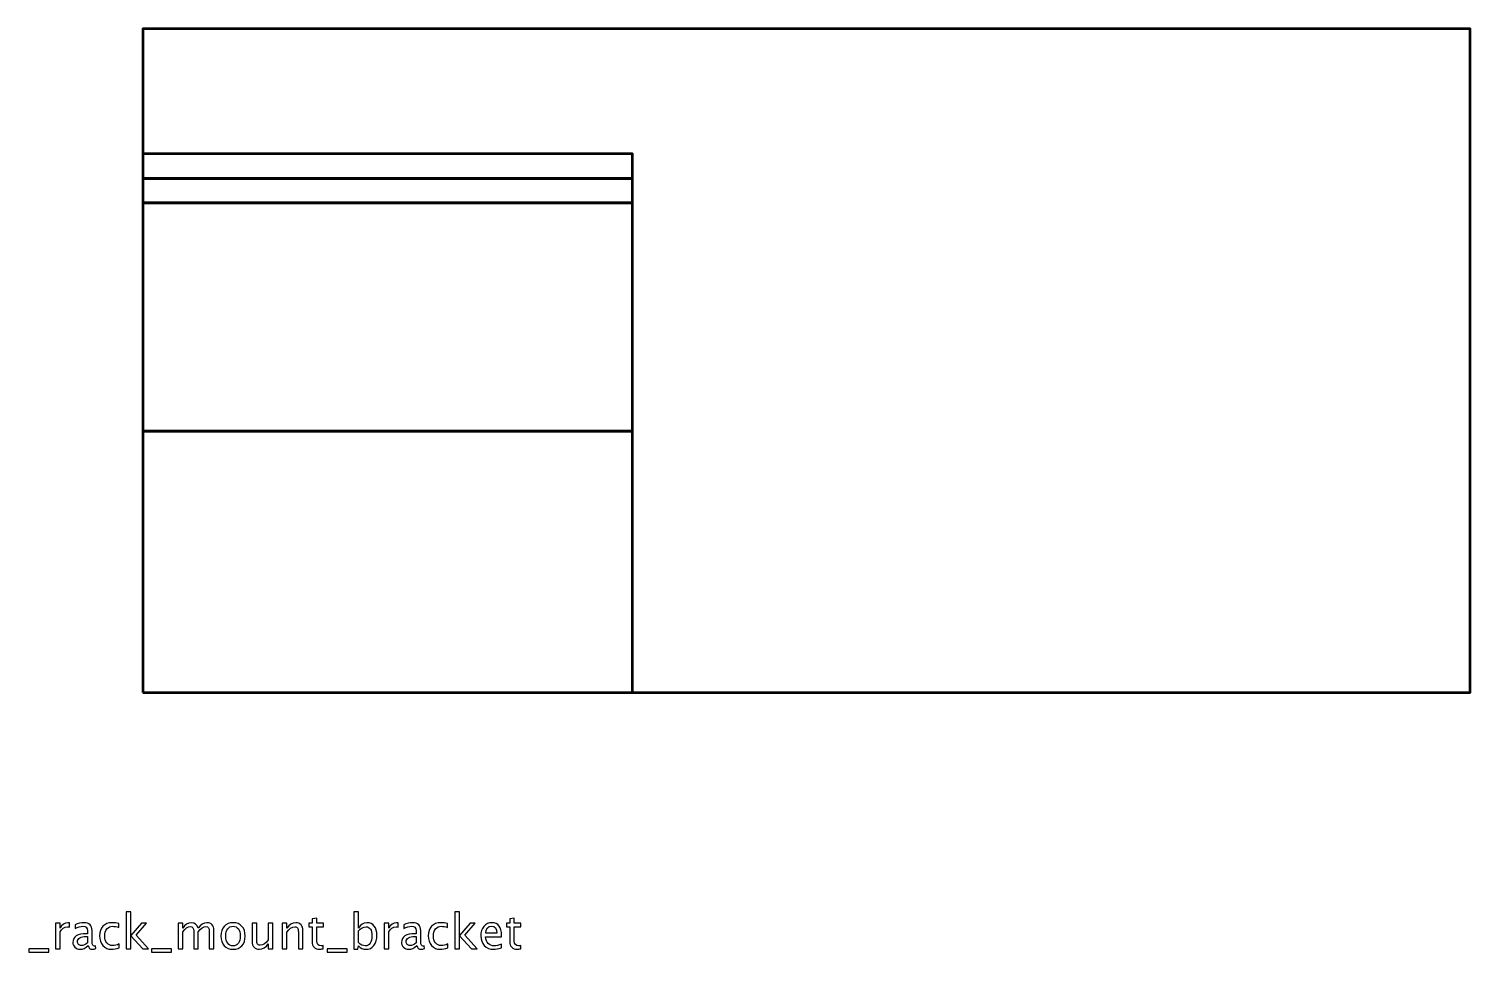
# Model space of a CAD drawing. Header units: centimetres. Extents: x -278 to 212, y -227 to 148.
# Drawn here: x -53 to 212, y -198.8 to -29 of the extents above; entities that cross this region are included whole.
import ezdxf

# ---------------------------------------------------------------- set-up
doc = ezdxf.new("R2010")
doc.units = ezdxf.units.CM
doc.header["$MEASUREMENT"] = 0
doc.layers.add('Layer 1', color=7, linetype='Continuous')

msp = doc.modelspace()

# ---------------------------------------------------------------- linework, layer by layer
at = {"layer": 'Layer 1', "lineweight": 53}
msp.add_lwpolyline([(-32.00001, -151.00001), (211.99997, -151.00001), (211.99997, -29.00001), (-32.00001, -29.00001), (-32.00001, -151.00001)], close=True, dxfattribs=at)
at = {"layer": 'Layer 1', "color": 202, "lineweight": 53}
for points in [[(-32.00001, -56.50001), (57.99997, -56.50001), (57.99997, -52.00001), (-32.00001, -52.00001), (-32.00001, -56.50001)], [(-32.00001, -61.00001), (57.99997, -61.00001), (57.99997, -56.50001), (-32.00001, -56.50001), (-32.00001, -61.00001)], [(-32.00001, -103.00001), (57.99997, -103.00001), (57.99997, -61.00001), (-32.00001, -61.00001), (-32.00001, -103.00001)], [(-32.00001, -151.00001), (57.99997, -151.00001), (57.99997, -103.00001), (-32.00001, -103.00001), (-32.00001, -151.00001)]]:
    msp.add_lwpolyline(points, close=True, dxfattribs=at)
at = {"layer": 'Layer 1'}
for points, knots in [([(-48.0804, -198.13531), (-48.0804, -198.13531), (-48.0804, -193.46101), (-48.0804, -193.46101), (-48.0804, -193.46101), (-48.0804, -193.46101), (-47.23374, -193.46101), (-47.23374, -193.46101), (-47.23374, -193.46101), (-47.23374, -193.46101), (-47.23374, -194.34442), (-47.23374, -194.34442), (-47.23374, -194.34442), (-46.89713, -193.69031), (-46.40912, -193.36399), (-45.76824, -193.36399), (-45.76824, -193.36399), (-45.68152, -193.36399), (-45.59038, -193.37134), (-45.49631, -193.38604), (-45.49631, -193.38604), (-45.49631, -193.38604), (-45.49631, -194.17832), (-45.49631, -194.17832), (-45.49631, -194.17832), (-45.6433, -194.12981), (-45.77265, -194.10483), (-45.88436, -194.10483), (-45.88436, -194.10483), (-46.42235, -194.10483), (-46.87214, -194.42233), (-47.23374, -195.0588), (-47.23374, -195.0588), (-47.23374, -195.0588), (-47.23374, -198.13531), (-47.23374, -198.13531), (-47.23374, -198.13531), (-47.23374, -198.13531), (-48.0804, -198.13531), (-48.0804, -198.13531)], [0, 0, 0, 0, 0.090909091, 0.090909091, 0.090909091, 0.090909091, 0.181818182, 0.181818182, 0.181818182, 0.181818182, 0.272727273, 0.272727273, 0.272727273, 0.272727273, 0.363636364, 0.363636364, 0.363636364, 0.363636364, 0.454545455, 0.454545455, 0.454545455, 0.454545455, 0.545454545, 0.545454545, 0.545454545, 0.545454545, 0.636363636, 0.636363636, 0.636363636, 0.636363636, 0.727272727, 0.727272727, 0.727272727, 0.727272727, 0.818181818, 0.818181818, 0.818181818, 0.818181818, 1, 1, 1, 1]), ([(-42.06261, -197.54), (-42.57119, -198.00743), (-43.06067, -198.24114), (-43.53104, -198.24114), (-43.53104, -198.24114), (-43.91763, -198.24114), (-44.23954, -198.12061), (-44.49383, -197.87808), (-44.49383, -197.87808), (-44.7496, -197.63554), (-44.87748, -197.3298), (-44.87748, -196.96085), (-44.87748, -196.96085), (-44.87748, -196.4508), (-44.66287, -196.05833), (-44.23366, -195.78493), (-44.23366, -195.78493), (-43.80445, -195.51153), (-43.18856, -195.37483), (-42.38599, -195.37483), (-42.38599, -195.37483), (-42.38599, -195.37483), (-42.18755, -195.37483), (-42.18755, -195.37483), (-42.18755, -195.37483), (-42.18755, -195.37483), (-42.18755, -194.81185), (-42.18755, -194.81185), (-42.18755, -194.81185), (-42.18755, -194.26946), (-42.46977, -193.99899), (-43.03568, -193.99899), (-43.03568, -193.99899), (-43.47372, -193.99899), (-43.95291, -194.13716), (-44.47178, -194.41351), (-44.47178, -194.41351), (-44.47178, -194.41351), (-44.47178, -193.71677), (-44.47178, -193.71677), (-44.47178, -193.71677), (-43.90146, -193.48159), (-43.36347, -193.36399), (-42.8593, -193.36399), (-42.8593, -193.36399), (-42.34042, -193.36399), (-41.95677, -193.48159), (-41.7113, -193.71824), (-41.7113, -193.71824), (-41.46435, -193.9549), (-41.34088, -194.31943), (-41.34088, -194.81185), (-41.34088, -194.81185), (-41.34088, -194.81185), (-41.34088, -196.92411), (-41.34088, -196.92411), (-41.34088, -196.92411), (-41.34088, -197.40771), (-41.19242, -197.65024), (-40.89403, -197.65024), (-40.89403, -197.65024), (-40.85728, -197.65024), (-40.8029, -197.64436), (-40.73087, -197.6326), (-40.73087, -197.6326), (-40.73087, -197.6326), (-40.67061, -198.10297), (-40.67061, -198.10297), (-40.67061, -198.10297), (-40.86316, -198.19558), (-41.07483, -198.24114), (-41.30707, -198.24114), (-41.30707, -198.24114), (-41.70248, -198.24114), (-41.95383, -198.00743), (-42.06261, -197.54)], [0, 0, 0, 0, 0.05, 0.05, 0.05, 0.05, 0.1, 0.1, 0.1, 0.1, 0.15, 0.15, 0.15, 0.15, 0.2, 0.2, 0.2, 0.2, 0.25, 0.25, 0.25, 0.25, 0.3, 0.3, 0.3, 0.3, 0.35, 0.35, 0.35, 0.35, 0.4, 0.4, 0.4, 0.4, 0.45, 0.45, 0.45, 0.45, 0.5, 0.5, 0.5, 0.5, 0.55, 0.55, 0.55, 0.55, 0.6, 0.6, 0.6, 0.6, 0.65, 0.65, 0.65, 0.65, 0.7, 0.7, 0.7, 0.7, 0.75, 0.75, 0.75, 0.75, 0.8, 0.8, 0.8, 0.8, 0.85, 0.85, 0.85, 0.85, 0.9, 0.9, 0.9, 0.9, 1, 1, 1, 1]), ([(-36.35643, -197.9942), (-36.90471, -198.15883), (-37.37801, -198.24114), (-37.77636, -198.24114), (-37.77636, -198.24114), (-38.40842, -198.24114), (-38.93171, -198.00743), (-39.34769, -197.54147), (-39.34769, -197.54147), (-39.76367, -197.07404), (-39.9724, -196.4846), (-39.9724, -195.77464), (-39.9724, -195.77464), (-39.9724, -195.01617), (-39.76661, -194.4238), (-39.35504, -194.00046), (-39.35504, -194.00046), (-38.94347, -193.57566), (-38.36873, -193.36399), (-37.63084, -193.36399), (-37.63084, -193.36399), (-37.26777, -193.36399), (-36.85914, -193.41397), (-36.40935, -193.51392), (-36.40935, -193.51392), (-36.40935, -193.51392), (-36.40935, -194.2283), (-36.40935, -194.2283), (-36.40935, -194.2283), (-36.88707, -194.08719), (-37.27659, -194.01663), (-37.57645, -194.01663), (-37.57645, -194.01663), (-38.01154, -194.01663), (-38.35991, -194.17979), (-38.62009, -194.50464), (-38.62009, -194.50464), (-38.88026, -194.82949), (-39.01108, -195.26311), (-39.01108, -195.80404), (-39.01108, -195.80404), (-39.01108, -196.32879), (-38.87585, -196.75213), (-38.60686, -197.07698), (-38.60686, -197.07698), (-38.33786, -197.40036), (-37.98656, -197.56205), (-37.54999, -197.56205), (-37.54999, -197.56205), (-37.16341, -197.56205), (-36.76653, -197.46209), (-36.35643, -197.26219), (-36.35643, -197.26219), (-36.35643, -197.26219), (-36.35643, -197.9942), (-36.35643, -197.9942)], [0, 0, 0, 0, 0.066666667, 0.066666667, 0.066666667, 0.066666667, 0.133333333, 0.133333333, 0.133333333, 0.133333333, 0.2, 0.2, 0.2, 0.2, 0.266666667, 0.266666667, 0.266666667, 0.266666667, 0.333333333, 0.333333333, 0.333333333, 0.333333333, 0.4, 0.4, 0.4, 0.4, 0.466666667, 0.466666667, 0.466666667, 0.466666667, 0.533333333, 0.533333333, 0.533333333, 0.533333333, 0.6, 0.6, 0.6, 0.6, 0.666666667, 0.666666667, 0.666666667, 0.666666667, 0.733333333, 0.733333333, 0.733333333, 0.733333333, 0.8, 0.8, 0.8, 0.8, 0.866666667, 0.866666667, 0.866666667, 0.866666667, 1, 1, 1, 1]), ([(-35.08496, -198.13531), (-35.08496, -198.13531), (-35.08496, -191.33552), (-35.08496, -191.33552), (-35.08496, -191.33552), (-35.08496, -191.33552), (-34.2383, -191.33552), (-34.2383, -191.33552), (-34.2383, -191.33552), (-34.2383, -191.33552), (-34.2383, -195.72907), (-34.2383, -195.72907), (-34.2383, -195.72907), (-34.2383, -195.72907), (-32.25392, -193.46101), (-32.25392, -193.46101), (-32.25392, -193.46101), (-32.25392, -193.46101), (-31.33964, -193.46101), (-31.33964, -193.46101), (-31.33964, -193.46101), (-31.33964, -193.46101), (-33.23582, -195.64235), (-33.23582, -195.64235), (-33.23582, -195.64235), (-33.23582, -195.64235), (-30.94277, -198.13531), (-30.94277, -198.13531), (-30.94277, -198.13531), (-30.94277, -198.13531), (-32.03344, -198.13531), (-32.03344, -198.13531), (-32.03344, -198.13531), (-32.03344, -198.13531), (-34.2383, -195.73789), (-34.2383, -195.73789), (-34.2383, -195.73789), (-34.2383, -195.73789), (-34.2383, -198.13531), (-34.2383, -198.13531), (-34.2383, -198.13531), (-34.2383, -198.13531), (-35.08496, -198.13531), (-35.08496, -198.13531)], [0, 0, 0, 0, 0.083333333, 0.083333333, 0.083333333, 0.083333333, 0.166666667, 0.166666667, 0.166666667, 0.166666667, 0.25, 0.25, 0.25, 0.25, 0.333333333, 0.333333333, 0.333333333, 0.333333333, 0.416666667, 0.416666667, 0.416666667, 0.416666667, 0.5, 0.5, 0.5, 0.5, 0.583333333, 0.583333333, 0.583333333, 0.583333333, 0.666666667, 0.666666667, 0.666666667, 0.666666667, 0.75, 0.75, 0.75, 0.75, 0.833333333, 0.833333333, 0.833333333, 0.833333333, 1, 1, 1, 1]), ([(-25.52028, -198.13531), (-25.52028, -198.13531), (-25.52028, -193.46101), (-25.52028, -193.46101), (-25.52028, -193.46101), (-25.52028, -193.46101), (-24.67362, -193.46101), (-24.67362, -193.46101), (-24.67362, -193.46101), (-24.67362, -193.46101), (-24.67362, -194.34442), (-24.67362, -194.34442), (-24.67362, -194.34442), (-24.26057, -193.69031), (-23.73141, -193.36399), (-23.08318, -193.36399), (-23.08318, -193.36399), (-22.45847, -193.36399), (-22.03367, -193.69031), (-21.8073, -194.34442), (-21.8073, -194.34442), (-21.40602, -193.68443), (-20.88273, -193.35517), (-20.24038, -193.35517), (-20.24038, -193.35517), (-19.83028, -193.35517), (-19.51131, -193.47571), (-19.28347, -193.71824), (-19.28347, -193.71824), (-19.05563, -193.96078), (-18.94098, -194.30032), (-18.94098, -194.73689), (-18.94098, -194.73689), (-18.94098, -194.73689), (-18.94098, -198.13531), (-18.94098, -198.13531), (-18.94098, -198.13531), (-18.94098, -198.13531), (-19.78765, -198.13531), (-19.78765, -198.13531), (-19.78765, -198.13531), (-19.78765, -198.13531), (-19.78765, -194.87653), (-19.78765, -194.87653), (-19.78765, -194.87653), (-19.78765, -194.34442), (-19.99931, -194.07837), (-20.42265, -194.07837), (-20.42265, -194.07837), (-20.86215, -194.07837), (-21.3237, -194.38852), (-21.8073, -195.01029), (-21.8073, -195.01029), (-21.8073, -195.01029), (-21.8073, -198.13531), (-21.8073, -198.13531), (-21.8073, -198.13531), (-21.8073, -198.13531), (-22.65397, -198.13531), (-22.65397, -198.13531), (-22.65397, -198.13531), (-22.65397, -198.13531), (-22.65397, -194.87359), (-22.65397, -194.87359), (-22.65397, -194.87359), (-22.65397, -194.33707), (-22.86857, -194.06955), (-23.29925, -194.06955), (-23.29925, -194.06955), (-23.727, -194.06955), (-24.18561, -194.38117), (-24.67362, -195.00588), (-24.67362, -195.00588), (-24.67362, -195.00588), (-24.67362, -198.13531), (-24.67362, -198.13531), (-24.67362, -198.13531), (-24.67362, -198.13531), (-25.52028, -198.13531), (-25.52028, -198.13531)], [0, 0, 0, 0, 0.047619048, 0.047619048, 0.047619048, 0.047619048, 0.095238095, 0.095238095, 0.095238095, 0.095238095, 0.142857143, 0.142857143, 0.142857143, 0.142857143, 0.19047619, 0.19047619, 0.19047619, 0.19047619, 0.238095238, 0.238095238, 0.238095238, 0.238095238, 0.285714286, 0.285714286, 0.285714286, 0.285714286, 0.333333333, 0.333333333, 0.333333333, 0.333333333, 0.380952381, 0.380952381, 0.380952381, 0.380952381, 0.428571429, 0.428571429, 0.428571429, 0.428571429, 0.476190476, 0.476190476, 0.476190476, 0.476190476, 0.523809524, 0.523809524, 0.523809524, 0.523809524, 0.571428571, 0.571428571, 0.571428571, 0.571428571, 0.619047619, 0.619047619, 0.619047619, 0.619047619, 0.666666667, 0.666666667, 0.666666667, 0.666666667, 0.714285714, 0.714285714, 0.714285714, 0.714285714, 0.761904762, 0.761904762, 0.761904762, 0.761904762, 0.80952381, 0.80952381, 0.80952381, 0.80952381, 0.857142857, 0.857142857, 0.857142857, 0.857142857, 0.904761905, 0.904761905, 0.904761905, 0.904761905, 1, 1, 1, 1]), ([(-15.42496, -198.24114), (-16.11141, -198.24114), (-16.65527, -198.02213), (-17.05509, -197.5841), (-17.05509, -197.5841), (-17.45637, -197.14606), (-17.65628, -196.55075), (-17.65628, -195.79963), (-17.65628, -195.79963), (-17.65628, -195.04998), (-17.45637, -194.45613), (-17.05509, -194.01957), (-17.05509, -194.01957), (-16.65527, -193.58301), (-16.11141, -193.36399), (-15.42496, -193.36399), (-15.42496, -193.36399), (-14.73852, -193.36399), (-14.19465, -193.58301), (-13.79484, -194.01957), (-13.79484, -194.01957), (-13.39355, -194.45613), (-13.19364, -195.04998), (-13.19364, -195.79963), (-13.19364, -195.79963), (-13.19364, -196.55075), (-13.39355, -197.14606), (-13.79484, -197.5841), (-13.79484, -197.5841), (-14.19465, -198.02213), (-14.73852, -198.24114), (-15.42496, -198.24114)], [0, 0, 0, 0, 0.111111111, 0.111111111, 0.111111111, 0.111111111, 0.222222222, 0.222222222, 0.222222222, 0.222222222, 0.333333333, 0.333333333, 0.333333333, 0.333333333, 0.444444444, 0.444444444, 0.444444444, 0.444444444, 0.555555556, 0.555555556, 0.555555556, 0.555555556, 0.666666667, 0.666666667, 0.666666667, 0.666666667, 0.777777778, 0.777777778, 0.777777778, 0.777777778, 1, 1, 1, 1]), ([(-6.39385, -198.13531), (-6.39385, -198.13531), (-6.39385, -193.46101), (-6.39385, -193.46101), (-6.39385, -193.46101), (-6.39385, -193.46101), (-5.54719, -193.46101), (-5.54719, -193.46101), (-5.54719, -193.46101), (-5.54719, -193.46101), (-5.54719, -194.34442), (-5.54719, -194.34442), (-5.54719, -194.34442), (-5.09887, -193.69031), (-4.54912, -193.36399), (-3.89942, -193.36399), (-3.89942, -193.36399), (-3.49079, -193.36399), (-3.16594, -193.49187), (-2.92634, -193.74911), (-2.92634, -193.74911), (-2.68675, -194.00487), (-2.56622, -194.3503), (-2.56622, -194.78245), (-2.56622, -194.78245), (-2.56622, -194.78245), (-2.56622, -198.13531), (-2.56622, -198.13531), (-2.56622, -198.13531), (-2.56622, -198.13531), (-3.41288, -198.13531), (-3.41288, -198.13531), (-3.41288, -198.13531), (-3.41288, -198.13531), (-3.41288, -195.0588), (-3.41288, -195.0588), (-3.41288, -195.0588), (-3.41288, -194.7119), (-3.46433, -194.46495), (-3.56575, -194.31796), (-3.56575, -194.31796), (-3.66865, -194.1695), (-3.83769, -194.09601), (-4.07434, -194.09601), (-4.07434, -194.09601), (-4.59469, -194.09601), (-5.08564, -194.43555), (-5.54719, -195.11465), (-5.54719, -195.11465), (-5.54719, -195.11465), (-5.54719, -198.13531), (-5.54719, -198.13531), (-5.54719, -198.13531), (-5.54719, -198.13531), (-6.39385, -198.13531), (-6.39385, -198.13531)], [0, 0, 0, 0, 0.066666667, 0.066666667, 0.066666667, 0.066666667, 0.133333333, 0.133333333, 0.133333333, 0.133333333, 0.2, 0.2, 0.2, 0.2, 0.266666667, 0.266666667, 0.266666667, 0.266666667, 0.333333333, 0.333333333, 0.333333333, 0.333333333, 0.4, 0.4, 0.4, 0.4, 0.466666667, 0.466666667, 0.466666667, 0.466666667, 0.533333333, 0.533333333, 0.533333333, 0.533333333, 0.6, 0.6, 0.6, 0.6, 0.666666667, 0.666666667, 0.666666667, 0.666666667, 0.733333333, 0.733333333, 0.733333333, 0.733333333, 0.8, 0.8, 0.8, 0.8, 0.866666667, 0.866666667, 0.866666667, 0.866666667, 1, 1, 1, 1]), ([(1.17028, -198.13384), (0.90864, -198.20587), (0.6808, -198.24114), (0.48825, -198.24114), (0.48825, -198.24114), (0.05609, -198.24114), (-0.28051, -198.11767), (-0.52158, -197.87073), (-0.52158, -197.87073), (-0.76411, -197.62378), (-0.88465, -197.28129), (-0.88465, -196.84179), (-0.88465, -196.84179), (-0.88465, -196.84179), (-0.88465, -194.09601), (-0.88465, -194.09601), (-0.88465, -194.09601), (-0.88465, -194.09601), (-1.46967, -194.09601), (-1.46967, -194.09601), (-1.46967, -194.09601), (-1.46967, -194.09601), (-1.46967, -193.46101), (-1.46967, -193.46101), (-1.46967, -193.46101), (-1.46967, -193.46101), (-0.88465, -193.46101), (-0.88465, -193.46101), (-0.88465, -193.46101), (-0.88465, -193.46101), (-0.88465, -192.61581), (-0.88465, -192.61581), (-0.88465, -192.61581), (-0.88465, -192.61581), (-0.03798, -192.53497), (-0.03798, -192.53497), (-0.03798, -192.53497), (-0.03798, -192.53497), (-0.03798, -193.46101), (-0.03798, -193.46101), (-0.03798, -193.46101), (-0.03798, -193.46101), (1.18792, -193.46101), (1.18792, -193.46101), (1.18792, -193.46101), (1.18792, -193.46101), (1.18792, -194.09601), (1.18792, -194.09601), (1.18792, -194.09601), (1.18792, -194.09601), (-0.03798, -194.09601), (-0.03798, -194.09601), (-0.03798, -194.09601), (-0.03798, -194.09601), (-0.03798, -196.68892), (-0.03798, -196.68892), (-0.03798, -196.68892), (-0.03798, -197.3004), (0.22807, -197.60614), (0.75871, -197.60614), (0.75871, -197.60614), (0.87189, -197.60614), (1.00859, -197.58703), (1.17028, -197.55029), (1.17028, -197.55029), (1.17028, -197.55029), (1.17028, -198.13384), (1.17028, -198.13384)], [0, 0, 0, 0, 0.055555556, 0.055555556, 0.055555556, 0.055555556, 0.111111111, 0.111111111, 0.111111111, 0.111111111, 0.166666667, 0.166666667, 0.166666667, 0.166666667, 0.222222222, 0.222222222, 0.222222222, 0.222222222, 0.277777778, 0.277777778, 0.277777778, 0.277777778, 0.333333333, 0.333333333, 0.333333333, 0.333333333, 0.388888889, 0.388888889, 0.388888889, 0.388888889, 0.444444444, 0.444444444, 0.444444444, 0.444444444, 0.5, 0.5, 0.5, 0.5, 0.555555556, 0.555555556, 0.555555556, 0.555555556, 0.611111111, 0.611111111, 0.611111111, 0.611111111, 0.666666667, 0.666666667, 0.666666667, 0.666666667, 0.722222222, 0.722222222, 0.722222222, 0.722222222, 0.777777778, 0.777777778, 0.777777778, 0.777777778, 0.833333333, 0.833333333, 0.833333333, 0.833333333, 0.888888889, 0.888888889, 0.888888889, 0.888888889, 1, 1, 1, 1]), ([(6.78827, -198.18823), (6.78827, -198.18823), (6.78827, -191.33552), (6.78827, -191.33552), (6.78827, -191.33552), (6.78827, -191.33552), (7.63493, -191.33552), (7.63493, -191.33552), (7.63493, -191.33552), (7.63493, -191.33552), (7.63493, -194.34442), (7.63493, -194.34442), (7.63493, -194.34442), (7.98183, -193.69031), (8.50365, -193.36399), (9.19891, -193.36399), (9.19891, -193.36399), (9.76189, -193.36399), (10.20433, -193.56831), (10.52771, -193.97841), (10.52771, -193.97841), (10.85109, -194.38852), (11.01278, -194.94855), (11.01278, -195.65852), (11.01278, -195.65852), (11.01278, -196.43169), (10.82904, -197.0564), (10.46303, -197.52971), (10.46303, -197.52971), (10.09703, -198.00449), (9.6149, -198.24114), (9.01811, -198.24114), (9.01811, -198.24114), (8.46396, -198.24114), (8.00241, -198.02948), (7.63493, -197.60467), (7.63493, -197.60467), (7.63493, -197.60467), (7.53204, -198.18823), (7.53204, -198.18823), (7.53204, -198.18823), (7.53204, -198.18823), (6.78827, -198.18823), (6.78827, -198.18823)], [0, 0, 0, 0, 0.083333333, 0.083333333, 0.083333333, 0.083333333, 0.166666667, 0.166666667, 0.166666667, 0.166666667, 0.25, 0.25, 0.25, 0.25, 0.333333333, 0.333333333, 0.333333333, 0.333333333, 0.416666667, 0.416666667, 0.416666667, 0.416666667, 0.5, 0.5, 0.5, 0.5, 0.583333333, 0.583333333, 0.583333333, 0.583333333, 0.666666667, 0.666666667, 0.666666667, 0.666666667, 0.75, 0.75, 0.75, 0.75, 0.833333333, 0.833333333, 0.833333333, 0.833333333, 1, 1, 1, 1]), ([(12.33864, -198.13531), (12.33864, -198.13531), (12.33864, -193.46101), (12.33864, -193.46101), (12.33864, -193.46101), (12.33864, -193.46101), (13.1853, -193.46101), (13.1853, -193.46101), (13.1853, -193.46101), (13.1853, -193.46101), (13.1853, -194.34442), (13.1853, -194.34442), (13.1853, -194.34442), (13.52191, -193.69031), (14.00992, -193.36399), (14.6508, -193.36399), (14.6508, -193.36399), (14.73752, -193.36399), (14.82866, -193.37134), (14.92273, -193.38604), (14.92273, -193.38604), (14.92273, -193.38604), (14.92273, -194.17832), (14.92273, -194.17832), (14.92273, -194.17832), (14.77574, -194.12981), (14.64639, -194.10483), (14.53468, -194.10483), (14.53468, -194.10483), (13.99669, -194.10483), (13.5469, -194.42233), (13.1853, -195.0588), (13.1853, -195.0588), (13.1853, -195.0588), (13.1853, -198.13531), (13.1853, -198.13531), (13.1853, -198.13531), (13.1853, -198.13531), (12.33864, -198.13531), (12.33864, -198.13531)], [0, 0, 0, 0, 0.090909091, 0.090909091, 0.090909091, 0.090909091, 0.181818182, 0.181818182, 0.181818182, 0.181818182, 0.272727273, 0.272727273, 0.272727273, 0.272727273, 0.363636364, 0.363636364, 0.363636364, 0.363636364, 0.454545455, 0.454545455, 0.454545455, 0.454545455, 0.545454545, 0.545454545, 0.545454545, 0.545454545, 0.636363636, 0.636363636, 0.636363636, 0.636363636, 0.727272727, 0.727272727, 0.727272727, 0.727272727, 0.818181818, 0.818181818, 0.818181818, 0.818181818, 1, 1, 1, 1]), ([(18.35643, -197.54), (17.84785, -198.00743), (17.35837, -198.24114), (16.888, -198.24114), (16.888, -198.24114), (16.50141, -198.24114), (16.1795, -198.12061), (15.92521, -197.87808), (15.92521, -197.87808), (15.66944, -197.63554), (15.54156, -197.3298), (15.54156, -196.96085), (15.54156, -196.96085), (15.54156, -196.4508), (15.75617, -196.05833), (16.18538, -195.78493), (16.18538, -195.78493), (16.61459, -195.51153), (17.23048, -195.37483), (18.03305, -195.37483), (18.03305, -195.37483), (18.03305, -195.37483), (18.23149, -195.37483), (18.23149, -195.37483), (18.23149, -195.37483), (18.23149, -195.37483), (18.23149, -194.81185), (18.23149, -194.81185), (18.23149, -194.81185), (18.23149, -194.26946), (17.94927, -193.99899), (17.38336, -193.99899), (17.38336, -193.99899), (16.94532, -193.99899), (16.46613, -194.13716), (15.94726, -194.41351), (15.94726, -194.41351), (15.94726, -194.41351), (15.94726, -193.71677), (15.94726, -193.71677), (15.94726, -193.71677), (16.51758, -193.48159), (17.05557, -193.36399), (17.55974, -193.36399), (17.55974, -193.36399), (18.07862, -193.36399), (18.46227, -193.48159), (18.70774, -193.71824), (18.70774, -193.71824), (18.95469, -193.9549), (19.07816, -194.31943), (19.07816, -194.81185), (19.07816, -194.81185), (19.07816, -194.81185), (19.07816, -196.92411), (19.07816, -196.92411), (19.07816, -196.92411), (19.07816, -197.40771), (19.22662, -197.65024), (19.52501, -197.65024), (19.52501, -197.65024), (19.56176, -197.65024), (19.61614, -197.64436), (19.68817, -197.6326), (19.68817, -197.6326), (19.68817, -197.6326), (19.74843, -198.10297), (19.74843, -198.10297), (19.74843, -198.10297), (19.55588, -198.19558), (19.34421, -198.24114), (19.11197, -198.24114), (19.11197, -198.24114), (18.71656, -198.24114), (18.46521, -198.00743), (18.35643, -197.54)], [0, 0, 0, 0, 0.05, 0.05, 0.05, 0.05, 0.1, 0.1, 0.1, 0.1, 0.15, 0.15, 0.15, 0.15, 0.2, 0.2, 0.2, 0.2, 0.25, 0.25, 0.25, 0.25, 0.3, 0.3, 0.3, 0.3, 0.35, 0.35, 0.35, 0.35, 0.4, 0.4, 0.4, 0.4, 0.45, 0.45, 0.45, 0.45, 0.5, 0.5, 0.5, 0.5, 0.55, 0.55, 0.55, 0.55, 0.6, 0.6, 0.6, 0.6, 0.65, 0.65, 0.65, 0.65, 0.7, 0.7, 0.7, 0.7, 0.75, 0.75, 0.75, 0.75, 0.8, 0.8, 0.8, 0.8, 0.85, 0.85, 0.85, 0.85, 0.9, 0.9, 0.9, 0.9, 1, 1, 1, 1]), ([(24.06261, -197.9942), (23.51433, -198.15883), (23.04103, -198.24114), (22.64268, -198.24114), (22.64268, -198.24114), (22.01062, -198.24114), (21.48733, -198.00743), (21.07135, -197.54147), (21.07135, -197.54147), (20.65537, -197.07404), (20.44664, -196.4846), (20.44664, -195.77464), (20.44664, -195.77464), (20.44664, -195.01617), (20.65243, -194.4238), (21.064, -194.00046), (21.064, -194.00046), (21.47557, -193.57566), (22.05031, -193.36399), (22.7882, -193.36399), (22.7882, -193.36399), (23.15127, -193.36399), (23.5599, -193.41397), (24.00969, -193.51392), (24.00969, -193.51392), (24.00969, -193.51392), (24.00969, -194.2283), (24.00969, -194.2283), (24.00969, -194.2283), (23.53197, -194.08719), (23.14245, -194.01663), (22.84259, -194.01663), (22.84259, -194.01663), (22.4075, -194.01663), (22.05913, -194.17979), (21.79895, -194.50464), (21.79895, -194.50464), (21.53878, -194.82949), (21.40796, -195.26311), (21.40796, -195.80404), (21.40796, -195.80404), (21.40796, -196.32879), (21.54319, -196.75213), (21.81218, -197.07698), (21.81218, -197.07698), (22.08118, -197.40036), (22.43248, -197.56205), (22.86905, -197.56205), (22.86905, -197.56205), (23.25563, -197.56205), (23.65251, -197.46209), (24.06261, -197.26219), (24.06261, -197.26219), (24.06261, -197.26219), (24.06261, -197.9942), (24.06261, -197.9942)], [0, 0, 0, 0, 0.066666667, 0.066666667, 0.066666667, 0.066666667, 0.133333333, 0.133333333, 0.133333333, 0.133333333, 0.2, 0.2, 0.2, 0.2, 0.266666667, 0.266666667, 0.266666667, 0.266666667, 0.333333333, 0.333333333, 0.333333333, 0.333333333, 0.4, 0.4, 0.4, 0.4, 0.466666667, 0.466666667, 0.466666667, 0.466666667, 0.533333333, 0.533333333, 0.533333333, 0.533333333, 0.6, 0.6, 0.6, 0.6, 0.666666667, 0.666666667, 0.666666667, 0.666666667, 0.733333333, 0.733333333, 0.733333333, 0.733333333, 0.8, 0.8, 0.8, 0.8, 0.866666667, 0.866666667, 0.866666667, 0.866666667, 1, 1, 1, 1]), ([(25.33408, -198.13531), (25.33408, -198.13531), (25.33408, -191.33552), (25.33408, -191.33552), (25.33408, -191.33552), (25.33408, -191.33552), (26.18074, -191.33552), (26.18074, -191.33552), (26.18074, -191.33552), (26.18074, -191.33552), (26.18074, -195.72907), (26.18074, -195.72907), (26.18074, -195.72907), (26.18074, -195.72907), (28.16512, -193.46101), (28.16512, -193.46101), (28.16512, -193.46101), (28.16512, -193.46101), (29.0794, -193.46101), (29.0794, -193.46101), (29.0794, -193.46101), (29.0794, -193.46101), (27.18322, -195.64235), (27.18322, -195.64235), (27.18322, -195.64235), (27.18322, -195.64235), (29.47627, -198.13531), (29.47627, -198.13531), (29.47627, -198.13531), (29.47627, -198.13531), (28.3856, -198.13531), (28.3856, -198.13531), (28.3856, -198.13531), (28.3856, -198.13531), (26.18074, -195.73789), (26.18074, -195.73789), (26.18074, -195.73789), (26.18074, -195.73789), (26.18074, -198.13531), (26.18074, -198.13531), (26.18074, -198.13531), (26.18074, -198.13531), (25.33408, -198.13531), (25.33408, -198.13531)], [0, 0, 0, 0, 0.083333333, 0.083333333, 0.083333333, 0.083333333, 0.166666667, 0.166666667, 0.166666667, 0.166666667, 0.25, 0.25, 0.25, 0.25, 0.333333333, 0.333333333, 0.333333333, 0.333333333, 0.416666667, 0.416666667, 0.416666667, 0.416666667, 0.5, 0.5, 0.5, 0.5, 0.583333333, 0.583333333, 0.583333333, 0.583333333, 0.666666667, 0.666666667, 0.666666667, 0.666666667, 0.75, 0.75, 0.75, 0.75, 0.833333333, 0.833333333, 0.833333333, 0.833333333, 1, 1, 1, 1]), ([(33.9198, -197.98538), (33.35094, -198.15589), (32.86441, -198.24114), (32.45871, -198.24114), (32.45871, -198.24114), (31.76639, -198.24114), (31.20341, -198.01184), (30.76979, -197.5547), (30.76979, -197.5547), (30.33617, -197.09756), (30.11862, -196.50518), (30.11862, -195.77611), (30.11862, -195.77611), (30.11862, -195.06908), (30.30971, -194.48847), (30.69335, -194.03427), (30.69335, -194.03427), (31.077, -193.58154), (31.56795, -193.35517), (32.1662, -193.35517), (32.1662, -193.35517), (32.73211, -193.35517), (33.17015, -193.55655), (33.47883, -193.95931), (33.47883, -193.95931), (33.78751, -194.36206), (33.94185, -194.93238), (33.94185, -195.67175), (33.94185, -195.67175), (33.94185, -195.67175), (33.93744, -195.93045), (33.93744, -195.93045), (33.93744, -195.93045), (33.93744, -195.93045), (30.98292, -195.93045), (30.98292, -195.93045), (30.98292, -195.93045), (31.1064, -197.04758), (31.65173, -197.60614), (32.61746, -197.60614), (32.61746, -197.60614), (32.97171, -197.60614), (33.40533, -197.50619), (33.9198, -197.30628), (33.9198, -197.30628), (33.9198, -197.30628), (33.9198, -197.98538), (33.9198, -197.98538)], [0, 0, 0, 0, 0.076923077, 0.076923077, 0.076923077, 0.076923077, 0.153846154, 0.153846154, 0.153846154, 0.153846154, 0.230769231, 0.230769231, 0.230769231, 0.230769231, 0.307692308, 0.307692308, 0.307692308, 0.307692308, 0.384615385, 0.384615385, 0.384615385, 0.384615385, 0.461538462, 0.461538462, 0.461538462, 0.461538462, 0.538461538, 0.538461538, 0.538461538, 0.538461538, 0.615384615, 0.615384615, 0.615384615, 0.615384615, 0.692307692, 0.692307692, 0.692307692, 0.692307692, 0.769230769, 0.769230769, 0.769230769, 0.769230769, 0.846153846, 0.846153846, 0.846153846, 0.846153846, 1, 1, 1, 1]), ([(37.49314, -198.13384), (37.2315, -198.20587), (37.00366, -198.24114), (36.81111, -198.24114), (36.81111, -198.24114), (36.37895, -198.24114), (36.04235, -198.11767), (35.80128, -197.87073), (35.80128, -197.87073), (35.55875, -197.62378), (35.43821, -197.28129), (35.43821, -196.84179), (35.43821, -196.84179), (35.43821, -196.84179), (35.43821, -194.09601), (35.43821, -194.09601), (35.43821, -194.09601), (35.43821, -194.09601), (34.85319, -194.09601), (34.85319, -194.09601), (34.85319, -194.09601), (34.85319, -194.09601), (34.85319, -193.46101), (34.85319, -193.46101), (34.85319, -193.46101), (34.85319, -193.46101), (35.43821, -193.46101), (35.43821, -193.46101), (35.43821, -193.46101), (35.43821, -193.46101), (35.43821, -192.61581), (35.43821, -192.61581), (35.43821, -192.61581), (35.43821, -192.61581), (36.28488, -192.53497), (36.28488, -192.53497), (36.28488, -192.53497), (36.28488, -192.53497), (36.28488, -193.46101), (36.28488, -193.46101), (36.28488, -193.46101), (36.28488, -193.46101), (37.51078, -193.46101), (37.51078, -193.46101), (37.51078, -193.46101), (37.51078, -193.46101), (37.51078, -194.09601), (37.51078, -194.09601), (37.51078, -194.09601), (37.51078, -194.09601), (36.28488, -194.09601), (36.28488, -194.09601), (36.28488, -194.09601), (36.28488, -194.09601), (36.28488, -196.68892), (36.28488, -196.68892), (36.28488, -196.68892), (36.28488, -197.3004), (36.55093, -197.60614), (37.08157, -197.60614), (37.08157, -197.60614), (37.19475, -197.60614), (37.33145, -197.58703), (37.49314, -197.55029), (37.49314, -197.55029), (37.49314, -197.55029), (37.49314, -198.13384), (37.49314, -198.13384)], [0, 0, 0, 0, 0.055555556, 0.055555556, 0.055555556, 0.055555556, 0.111111111, 0.111111111, 0.111111111, 0.111111111, 0.166666667, 0.166666667, 0.166666667, 0.166666667, 0.222222222, 0.222222222, 0.222222222, 0.222222222, 0.277777778, 0.277777778, 0.277777778, 0.277777778, 0.333333333, 0.333333333, 0.333333333, 0.333333333, 0.388888889, 0.388888889, 0.388888889, 0.388888889, 0.444444444, 0.444444444, 0.444444444, 0.444444444, 0.5, 0.5, 0.5, 0.5, 0.555555556, 0.555555556, 0.555555556, 0.555555556, 0.611111111, 0.611111111, 0.611111111, 0.611111111, 0.666666667, 0.666666667, 0.666666667, 0.666666667, 0.722222222, 0.722222222, 0.722222222, 0.722222222, 0.777777778, 0.777777778, 0.777777778, 0.777777778, 0.833333333, 0.833333333, 0.833333333, 0.833333333, 0.888888889, 0.888888889, 0.888888889, 0.888888889, 1, 1, 1, 1]), ([(-42.18755, -197.07845), (-42.18755, -197.07845), (-42.18755, -195.87753), (-42.18755, -195.87753), (-42.18755, -195.87753), (-42.18755, -195.87753), (-42.45948, -195.86871), (-42.45948, -195.86871), (-42.45948, -195.86871), (-42.92985, -195.86871), (-43.30909, -195.95544), (-43.59866, -196.12889), (-43.59866, -196.12889), (-43.88676, -196.30381), (-44.03081, -196.53458), (-44.03081, -196.82268), (-44.03081, -196.82268), (-44.03081, -197.02406), (-43.95879, -197.19457), (-43.81621, -197.33421), (-43.81621, -197.33421), (-43.67215, -197.47385), (-43.49724, -197.54441), (-43.28998, -197.54441), (-43.28998, -197.54441), (-42.9372, -197.54441), (-42.56972, -197.3886), (-42.18755, -197.07845)], [0, 0, 0, 0, 0.125, 0.125, 0.125, 0.125, 0.25, 0.25, 0.25, 0.25, 0.375, 0.375, 0.375, 0.375, 0.5, 0.5, 0.5, 0.5, 0.625, 0.625, 0.625, 0.625, 0.75, 0.75, 0.75, 0.75, 1, 1, 1, 1]), ([(-15.42643, -197.60614), (-15.00751, -197.60614), (-14.68119, -197.44886), (-14.44894, -197.13283), (-14.44894, -197.13283), (-14.21817, -196.81827), (-14.10205, -196.37289), (-14.10205, -195.79963), (-14.10205, -195.79963), (-14.10205, -195.22783), (-14.21817, -194.78392), (-14.44894, -194.46936), (-14.44894, -194.46936), (-14.68119, -194.15627), (-15.00751, -193.99899), (-15.42643, -193.99899), (-15.42643, -193.99899), (-15.84683, -193.99899), (-16.17314, -194.15627), (-16.40245, -194.46936), (-16.40245, -194.46936), (-16.63323, -194.78392), (-16.74788, -195.22783), (-16.74788, -195.79963), (-16.74788, -195.79963), (-16.74788, -196.37289), (-16.63323, -196.81827), (-16.40245, -197.13283), (-16.40245, -197.13283), (-16.17314, -197.44886), (-15.84683, -197.60614), (-15.42643, -197.60614)], [0, 0, 0, 0, 0.111111111, 0.111111111, 0.111111111, 0.111111111, 0.222222222, 0.222222222, 0.222222222, 0.222222222, 0.333333333, 0.333333333, 0.333333333, 0.333333333, 0.444444444, 0.444444444, 0.444444444, 0.444444444, 0.555555556, 0.555555556, 0.555555556, 0.555555556, 0.666666667, 0.666666667, 0.666666667, 0.666666667, 0.777777778, 0.777777778, 0.777777778, 0.777777778, 1, 1, 1, 1]), ([(-8.93973, -198.13531), (-8.93973, -198.13531), (-8.93973, -197.25631), (-8.93973, -197.25631), (-8.93973, -197.25631), (-9.39099, -197.91335), (-9.93927, -198.24114), (-10.58309, -198.24114), (-10.58309, -198.24114), (-10.99172, -198.24114), (-11.31657, -198.11326), (-11.55763, -197.85603), (-11.55763, -197.85603), (-11.80017, -197.59879), (-11.9207, -197.25337), (-11.9207, -196.8168), (-11.9207, -196.8168), (-11.9207, -196.8168), (-11.9207, -193.46101), (-11.9207, -193.46101), (-11.9207, -193.46101), (-11.9207, -193.46101), (-11.07403, -193.46101), (-11.07403, -193.46101), (-11.07403, -193.46101), (-11.07403, -193.46101), (-11.07403, -196.54046), (-11.07403, -196.54046), (-11.07403, -196.54046), (-11.07403, -196.89177), (-11.02259, -197.14018), (-10.92116, -197.28717), (-10.92116, -197.28717), (-10.81827, -197.43563), (-10.64776, -197.50913), (-10.40817, -197.50913), (-10.40817, -197.50913), (-9.89076, -197.50913), (-9.39981, -197.16958), (-8.93973, -196.48901), (-8.93973, -196.48901), (-8.93973, -196.48901), (-8.93973, -193.46101), (-8.93973, -193.46101), (-8.93973, -193.46101), (-8.93973, -193.46101), (-8.09306, -193.46101), (-8.09306, -193.46101), (-8.09306, -193.46101), (-8.09306, -193.46101), (-8.09306, -198.13531), (-8.09306, -198.13531), (-8.09306, -198.13531), (-8.09306, -198.13531), (-8.93973, -198.13531), (-8.93973, -198.13531)], [0, 0, 0, 0, 0.066666667, 0.066666667, 0.066666667, 0.066666667, 0.133333333, 0.133333333, 0.133333333, 0.133333333, 0.2, 0.2, 0.2, 0.2, 0.266666667, 0.266666667, 0.266666667, 0.266666667, 0.333333333, 0.333333333, 0.333333333, 0.333333333, 0.4, 0.4, 0.4, 0.4, 0.466666667, 0.466666667, 0.466666667, 0.466666667, 0.533333333, 0.533333333, 0.533333333, 0.533333333, 0.6, 0.6, 0.6, 0.6, 0.666666667, 0.666666667, 0.666666667, 0.666666667, 0.733333333, 0.733333333, 0.733333333, 0.733333333, 0.8, 0.8, 0.8, 0.8, 0.866666667, 0.866666667, 0.866666667, 0.866666667, 1, 1, 1, 1]), ([(7.63493, -197.02112), (8.07149, -197.41065), (8.48748, -197.60614), (8.88288, -197.60614), (8.88288, -197.60614), (9.27241, -197.60614), (9.57374, -197.44298), (9.78541, -197.11813), (9.78541, -197.11813), (9.99854, -196.79329), (10.10438, -196.33614), (10.10438, -195.74524), (10.10438, -195.74524), (10.10438, -194.65163), (9.74278, -194.10483), (9.01958, -194.10483), (9.01958, -194.10483), (8.54627, -194.10483), (8.08472, -194.36059), (7.63493, -194.87359), (7.63493, -194.87359), (7.63493, -194.87359), (7.63493, -197.02112), (7.63493, -197.02112)], [0, 0, 0, 0, 0.142857143, 0.142857143, 0.142857143, 0.142857143, 0.285714286, 0.285714286, 0.285714286, 0.285714286, 0.428571429, 0.428571429, 0.428571429, 0.428571429, 0.571428571, 0.571428571, 0.571428571, 0.571428571, 0.714285714, 0.714285714, 0.714285714, 0.714285714, 1, 1, 1, 1]), ([(18.23149, -197.07845), (18.23149, -197.07845), (18.23149, -195.87753), (18.23149, -195.87753), (18.23149, -195.87753), (18.23149, -195.87753), (17.95956, -195.86871), (17.95956, -195.86871), (17.95956, -195.86871), (17.48919, -195.86871), (17.10995, -195.95544), (16.82038, -196.12889), (16.82038, -196.12889), (16.53228, -196.30381), (16.38823, -196.53458), (16.38823, -196.82268), (16.38823, -196.82268), (16.38823, -197.02406), (16.46025, -197.19457), (16.60283, -197.33421), (16.60283, -197.33421), (16.74689, -197.47385), (16.9218, -197.54441), (17.12906, -197.54441), (17.12906, -197.54441), (17.48184, -197.54441), (17.84932, -197.3886), (18.23149, -197.07845)], [0, 0, 0, 0, 0.125, 0.125, 0.125, 0.125, 0.25, 0.25, 0.25, 0.25, 0.375, 0.375, 0.375, 0.375, 0.5, 0.5, 0.5, 0.5, 0.625, 0.625, 0.625, 0.625, 0.75, 0.75, 0.75, 0.75, 1, 1, 1, 1]), ([(31.02702, -195.29545), (31.02702, -195.29545), (33.09077, -195.29545), (33.09077, -195.29545), (33.09077, -195.29545), (33.09077, -194.42527), (32.76592, -193.99017), (32.11769, -193.99017), (32.11769, -193.99017), (31.46505, -193.99017), (31.10199, -194.42527), (31.02702, -195.29545)], [0, 0, 0, 0, 0.25, 0.25, 0.25, 0.25, 0.5, 0.5, 0.5, 0.5, 1, 1, 1, 1]), ([(-52.96637, -198.77031), (-52.96637, -198.77031), (-52.96637, -198.13531), (-52.96637, -198.13531), (-52.96637, -198.13531), (-52.96637, -198.13531), (-49.29749, -198.13531), (-49.29749, -198.13531), (-49.29749, -198.13531), (-49.29749, -198.13531), (-49.29749, -198.77031), (-49.29749, -198.77031), (-49.29749, -198.77031), (-49.29749, -198.77031), (-52.96637, -198.77031), (-52.96637, -198.77031)], [0, 0, 0, 0, 0.2, 0.2, 0.2, 0.2, 0.4, 0.4, 0.4, 0.4, 0.6, 0.6, 0.6, 0.6, 1, 1, 1, 1]), ([(-30.40625, -198.77031), (-30.40625, -198.77031), (-30.40625, -198.13531), (-30.40625, -198.13531), (-30.40625, -198.13531), (-30.40625, -198.13531), (-26.73737, -198.13531), (-26.73737, -198.13531), (-26.73737, -198.13531), (-26.73737, -198.13531), (-26.73737, -198.77031), (-26.73737, -198.77031), (-26.73737, -198.77031), (-26.73737, -198.77031), (-30.40625, -198.77031), (-30.40625, -198.77031)], [0, 0, 0, 0, 0.2, 0.2, 0.2, 0.2, 0.4, 0.4, 0.4, 0.4, 0.6, 0.6, 0.6, 0.6, 1, 1, 1, 1]), ([(1.9023, -198.77031), (1.9023, -198.77031), (1.9023, -198.13531), (1.9023, -198.13531), (1.9023, -198.13531), (1.9023, -198.13531), (5.57118, -198.13531), (5.57118, -198.13531), (5.57118, -198.13531), (5.57118, -198.13531), (5.57118, -198.77031), (5.57118, -198.77031), (5.57118, -198.77031), (5.57118, -198.77031), (1.9023, -198.77031), (1.9023, -198.77031)], [0, 0, 0, 0, 0.2, 0.2, 0.2, 0.2, 0.4, 0.4, 0.4, 0.4, 0.6, 0.6, 0.6, 0.6, 1, 1, 1, 1])]:
    msp.add_open_spline(points, degree=3, knots=knots, dxfattribs=at)

doc.saveas('drawing.dxf')
